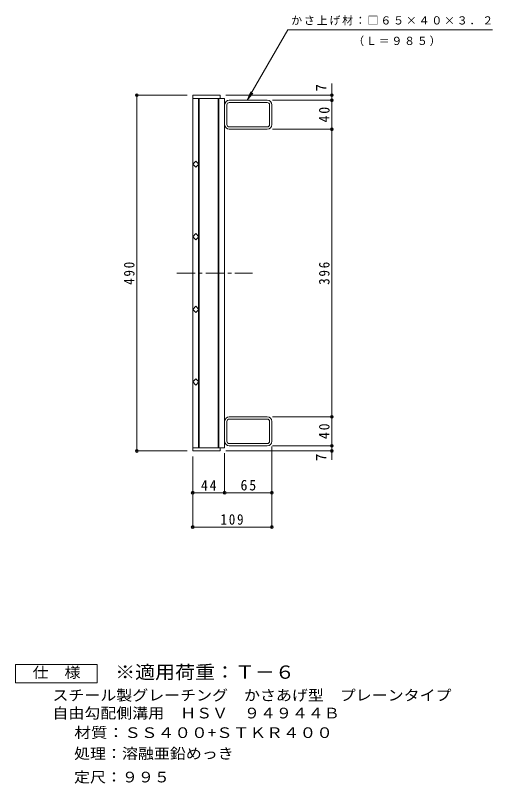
# Model space of a CAD drawing. Units: millimetres, scale not verified. Extents: x -838 to 900, y -686 to 620.
# Drawn here: x 242 to 900, y -518 to 540 of the extents above; entities that cross this region are included whole.
import ezdxf
from ezdxf.enums import TextEntityAlignment as Align

# ---------------------------------------------------------------- set-up
doc = ezdxf.new("R2010")
doc.units = ezdxf.units.MM
doc.header["$LTSCALE"] = 5
doc.header["$PDMODE"] = 32
doc.header["$PDSIZE"] = 4
doc.linetypes.add('CHAIN1', pattern=[8, 5, -1, 1, -1])
for name, color, linetype, lineweight in [('A-1_ピット', 2, 'Continuous', 9), ('A-2_蓋', 3, 'Continuous', 9), ('A-4_寸法', 7, 'Continuous', 9), ('F-4_F-4ﾚｲﾔ', 2, 'Continuous', 9)]:
    doc.layers.add(name, color=color, linetype=linetype, lineweight=lineweight)
doc.layers.add('F-5_F-5ﾚｲﾔ', color=3, linetype='Continuous')
doc.styles.add('ＭＳ ゴシック', font='')
doc.styles.get('ＭＳ ゴシック').set_extended_font_data('MS Gothic')

msp = doc.modelspace()

# ---------------------------------------------------------------- linework, layer by layer
at = {"layer": 'A-1_ピット'}
for p, q in [((589.086, 423.636), (536.887, 423.636)), ((530.486, 390.036), (530.486, 417.236)), ((533.686, 390.036), (533.686, 417.236)), ((589.086, 420.436), (536.886, 420.436)), ((592.286, 390.036), (592.286, 417.236)), ((595.486, 390.036), (595.486, 417.236)), ((536.887, 386.836), (589.086, 386.836)), ((589.086, 383.636), (536.887, 383.636)), ((530.486, -18.764), (530.486, -45.964)), ((533.686, -18.764), (533.686, -45.964)), ((589.086, -12.364), (536.887, -12.364)), ((536.887, -15.564), (589.086, -15.564)), ((592.286, -18.764), (592.286, -45.964)), ((595.486, -18.764), (595.486, -45.964)), ((589.086, -49.164), (536.886, -49.164)), ((589.086, -52.364), (536.887, -52.364))]:
    msp.add_line(p, q, dxfattribs=at)
for centre, radius, start, end in [((536.887, 417.236), 6.4, 90, 180), ((589.086, 417.236), 6.4, 0, 90), ((536.886, 417.236), 3.2, 90, 180), ((589.086, 417.236), 3.2, 0, 90), ((536.887, 390.036), 6.4, 180, 270), ((536.887, 390.036), 3.2, 180, 270), ((589.086, 390.036), 6.4, 270, 0), ((589.086, 390.036), 3.2, 270, 0), ((536.887, -18.764), 6.4, 90, 180), ((536.887, -18.764), 3.2, 90, 180), ((589.086, -18.764), 6.4, 0, 90), ((589.086, -18.764), 3.2, 0, 90), ((536.887, -45.964), 6.4, 180, 270), ((536.886, -45.964), 3.2, 180, 270), ((589.086, -45.964), 3.2, 270, 0), ((589.086, -45.964), 6.4, 270, 0)]:
    msp.add_arc(centre, radius, start, end, dxfattribs=at)
at = {"layer": 'A-2_蓋'}
for p, q in [((486.486, 430.636), (524.486, 430.636)), ((486.486, 430.636), (486.486, -59.364)), ((486.486, 426.136), (530.486, 426.136)), ((494.487, 426.136), (494.487, 336.117)), ((495.486, 426.136), (495.486, -54.864)), ((521.486, 426.136), (521.486, -54.864)), ((522.487, 426.136), (522.487, -54.864)), ((524.486, 430.636), (524.486, 426.136)), ((530.486, 426.136), (530.486, -54.864)), ((494.487, 335.147), (494.487, 236.117)), ((494.487, 136.117), (494.487, 235.147)), ((494.487, 36.117), (494.487, 135.147)), ((494.487, -54.864), (494.487, 35.147)), ((486.486, -54.864), (530.486, -54.864)), ((486.486, -59.364), (524.486, -59.364)), ((524.486, -59.364), (524.486, -54.864))]:
    msp.add_line(p, q, dxfattribs=at)
at = {"layer": 'A-2_蓋', "linetype": 'CHAIN1'}
msp.add_line((464.705, 185.636), (569.008, 185.636), dxfattribs=at)
at = {"layer": 'A-2_蓋'}
for points in [[(494.972, 335.632), (490.729, 331.389), (486.486, 335.632), (490.729, 339.875)], [(494.972, 235.632), (490.729, 231.389), (486.486, 235.632), (490.729, 239.875)], [(494.972, 135.632), (490.729, 131.389), (486.486, 135.632), (490.729, 139.875)], [(494.972, 35.632), (490.729, 39.875), (486.486, 35.632), (490.729, 31.389)]]:
    msp.add_lwpolyline(points, close=True, dxfattribs=at)
at = {"layer": 'A-4_寸法'}
for p, q in [((561.567, 423.636), (617.57, 520.636)), ((899.685, 520.636), (617.57, 520.636)), ((678.161, 423.636), (678.161, 446.73)), ((561.567, 423.636), (566.35, 435.184)), ((478.986, 430.636), (407.959, 430.636)), ((409.459, -59.364), (409.459, 430.636)), ((531.986, 430.636), (679.661, 430.636)), ((561.567, 423.636), (569.176, 433.553)), ((596.586, 423.636), (679.661, 423.636)), ((678.161, 383.636), (678.161, 423.636)), ((596.586, 383.636), (679.661, 383.636)), ((678.161, -12.364), (678.161, 383.636)), ((596.586, -12.364), (679.661, -12.364)), ((678.161, -52.364), (678.161, -12.364)), ((596.586, -52.364), (679.661, -52.364)), ((678.161, -71.69), (678.161, -52.364)), ((478.986, -59.364), (407.959, -59.364)), ((530.486, -62.364), (530.486, -118.444)), ((531.986, -59.364), (679.661, -59.364)), ((595.486, -53.464), (595.486, -165.676)), ((486.486, -66.864), (486.486, -165.676)), ((486.486, -116.944), (530.486, -116.944)), ((486.486, -124.444), (486.486, -118.444)), ((530.486, -116.944), (595.486, -116.944)), ((486.486, -164.176), (595.486, -164.176))]:
    msp.add_line(p, q, dxfattribs=at)
for p in [(409.459, 430.636), (678.161, 430.636), (678.161, 423.636), (678.161, 383.636), (678.161, -12.364), (678.161, -52.364), (409.459, -59.364), (678.161, -59.364), (486.486, -116.944), (530.486, -116.944), (595.486, -116.944), (486.486, -164.176), (595.486, -164.176)]:
    msp.add_point(p, dxfattribs=at)
at = {"layer": 'F-4_F-4ﾚｲﾔ'}
msp.add_lwpolyline([(242.132, -378.588), (242.132, -353.588), (354.632, -353.588), (354.632, -378.588)], close=True, dxfattribs=at)

# ---------------------------------------------------------------- texts
at = {"layer": 'A-4_寸法', "color": 2, "style": 'ＭＳ ゴシック'}
for p in [(675.161, 435.881), (675.161, -73.189)]:
    msp.add_text('7', height=14.66, rotation=90, dxfattribs=at).set_placement(p, align=Align.BOTTOM_LEFT)
at = {"layer": 'A-4_寸法', "char_height": 11, "attachment_point": 7, "style": 'ＭＳ ゴシック'}
for s, insert in [('\\T1.17;かさ上げ材：□６５×４０×３．２', (622.185, 526.709)), ('\\T1.17;（Ｌ＝９８５）', (707.584, 498.243))]:
    msp.add_mtext(s, dxfattribs=dict(at, insert=insert))
at = {"layer": 'A-4_寸法', "color": 2, "char_height": 14.66, "attachment_point": 7, "rotation": 90, "style": 'ＭＳ ゴシック'}
for s, insert in [('\\T1.27;\\W0.95;40', (675.161, 393.011)), ('\\T1.27;\\W0.9;490', (406.459, 169.386)), ('\\T1.27;\\W0.9;396', (675.161, 169.386)), ('\\T1.27;\\W0.95;40', (675.161, -42.989))]:
    msp.add_mtext(s, dxfattribs=dict(at, insert=insert))
at = {"layer": 'A-4_寸法', "color": 2, "char_height": 14.66, "attachment_point": 7, "style": 'ＭＳ ゴシック'}
for s, insert in [('\\T1.27;\\W0.95;44', (497.861, -113.944)), ('\\T1.27;\\W0.95;65', (552.361, -113.944)), ('\\T1.27;\\W0.9;109', (524.736, -161.176))]:
    msp.add_mtext(s, dxfattribs=dict(at, insert=insert))
at = {"layer": 'F-4_F-4ﾚｲﾔ', "style": 'ＭＳ ゴシック'}
for s, width, p in [('仕\u3000様', 1.1, (265.882, -376.089)), ('スチール製グレーチング\u3000かさあげ型\u3000プレーンタイプ', 1.1, (293.177, -407.549)), ('自由勾配側溝用\u3000ＨＳＶ\u3000９４９４４Ｂ', 1.1, (293.177, -432.089)), ('材質：ＳＳ４００+ＳＴＫＲ４００', 1.15, (323.225, -459.038)), ('処理：溶融亜鉛めっき', 1.1, (323.033, -487.807)), ('定尺：９９５', 1.1, (323.033, -520.218))]:
    msp.add_text(s, height=14.66, dxfattribs=dict(at, width=width)).set_placement(p, align=Align.BOTTOM_LEFT)
at = {"layer": 'F-5_F-5ﾚｲﾔ', "style": 'ＭＳ ゴシック', "width": 1.1}
msp.add_text('※適用荷重：Ｔ－６', height=18.33, dxfattribs=at).set_placement((379.632, -378.588), align=Align.BOTTOM_LEFT)

doc.saveas('drawing.dxf')
